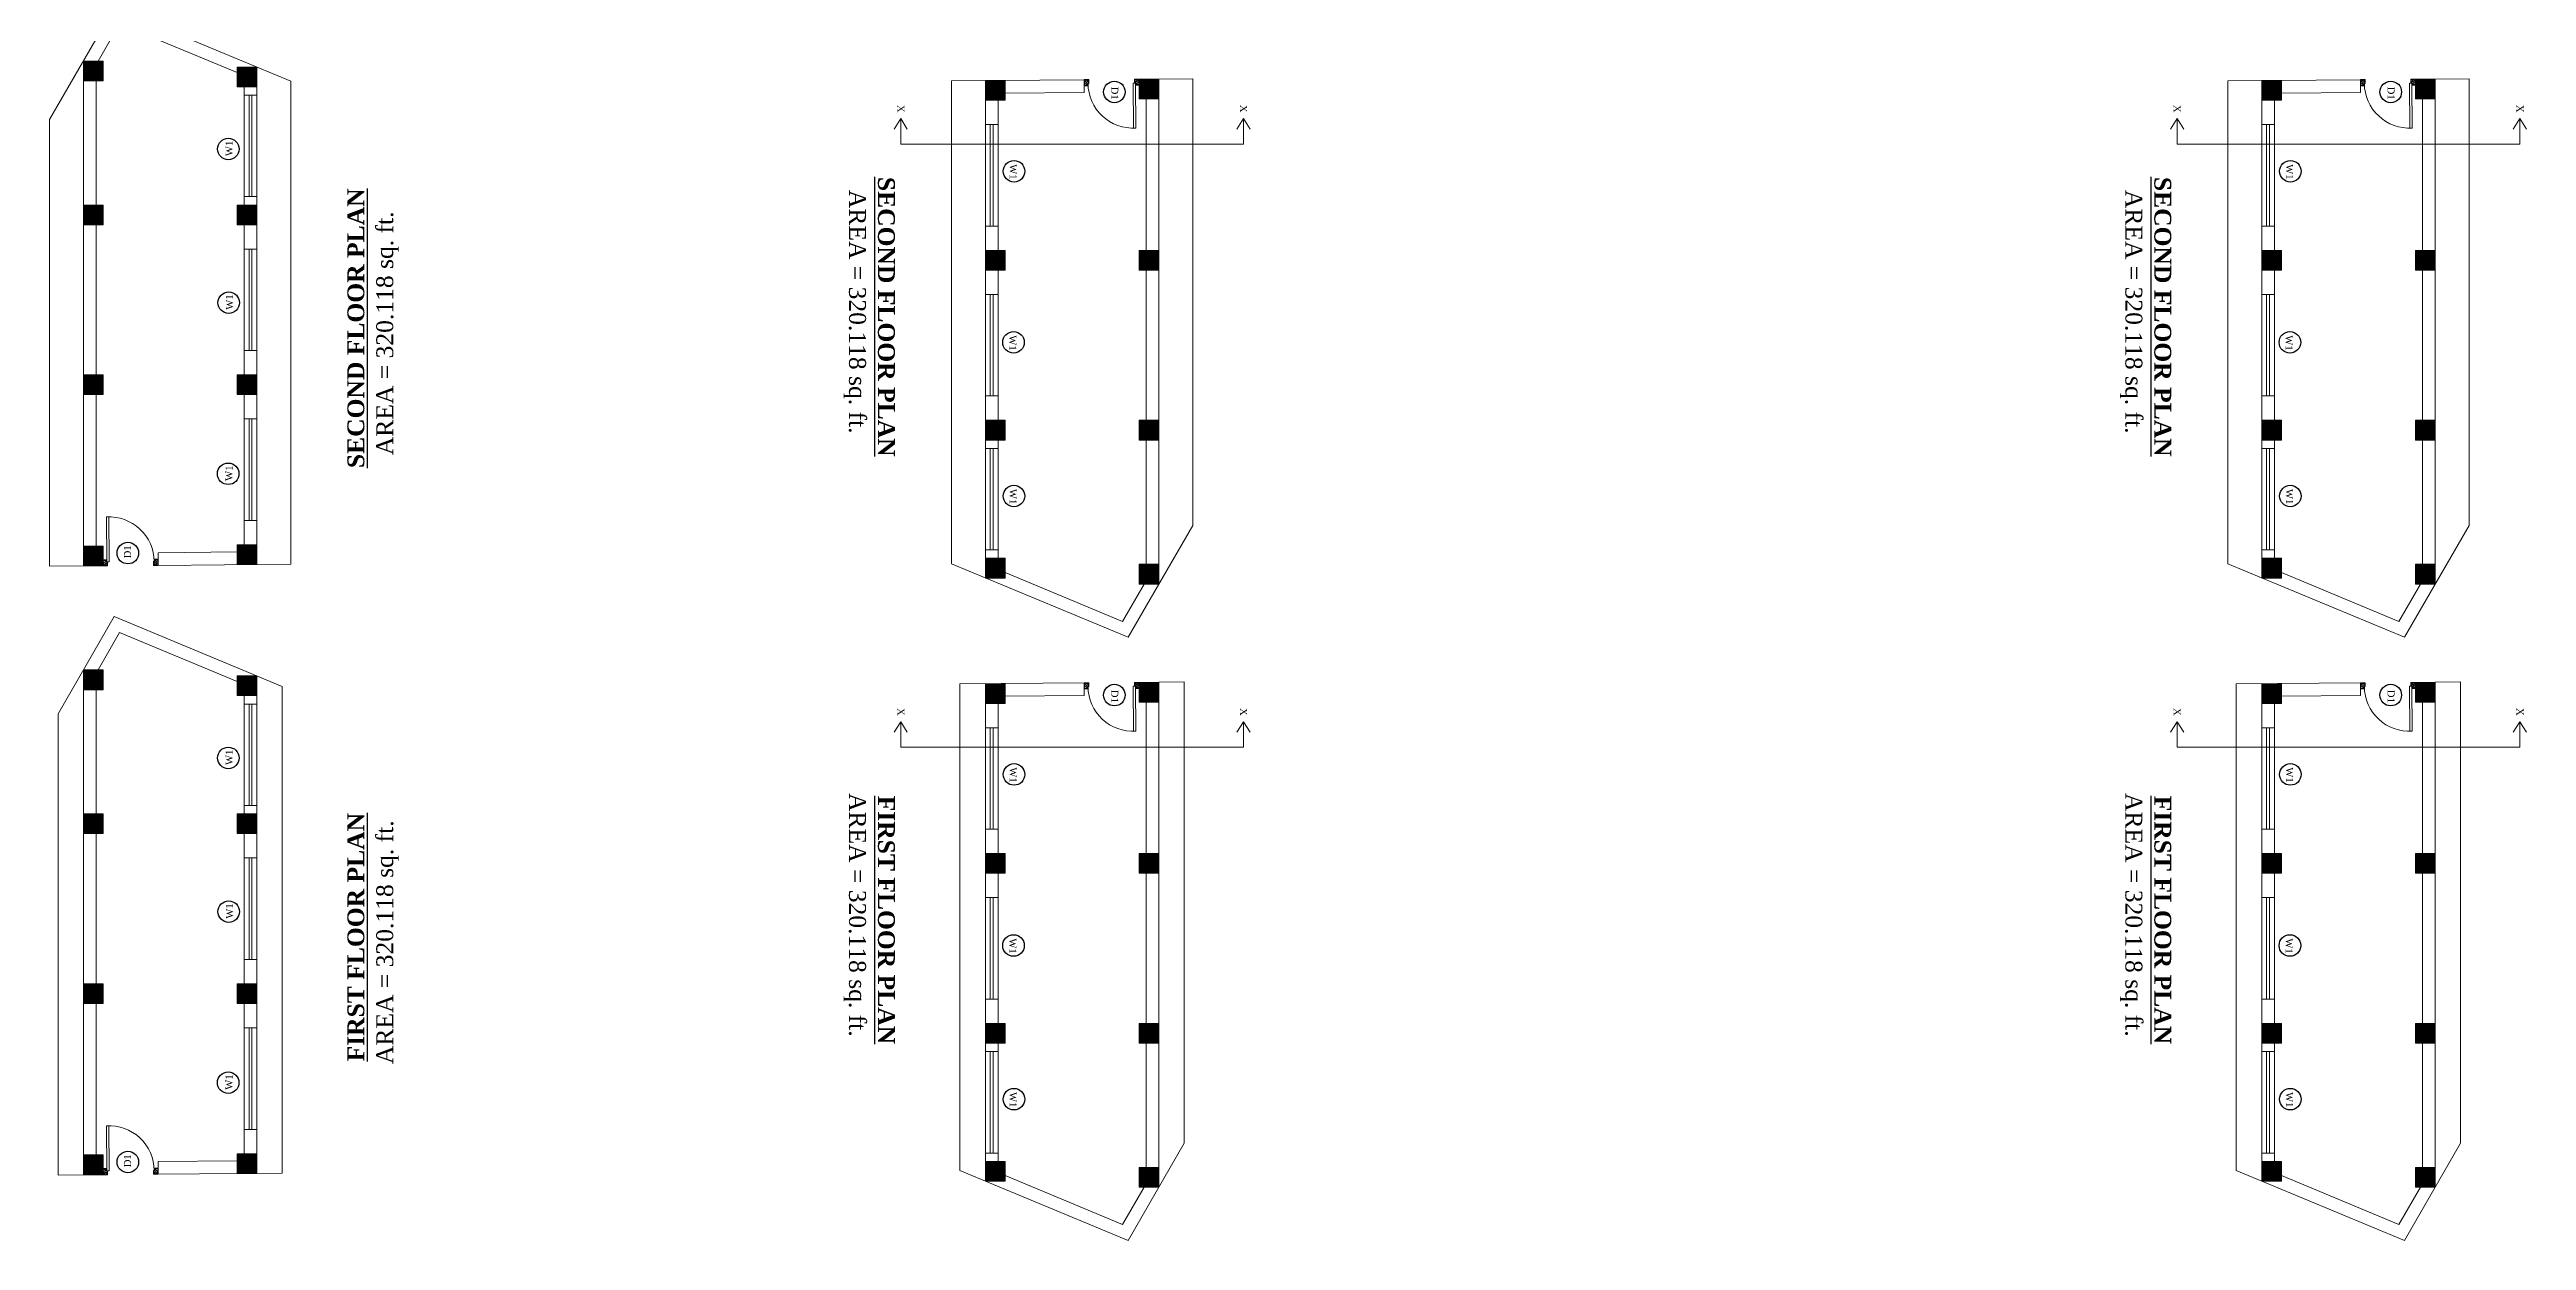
# Model space of a CAD drawing. Header units: inches. Extents: x 20273 to 45441, y -4696 to -1121.
# Drawn here: x 33166 to 34922, y -3321 to -2476 of the extents above; entities that cross this region are included whole.
import ezdxf

# ---------------------------------------------------------------- set-up
doc = ezdxf.new("R2010")
doc.units = ezdxf.units.IN
doc.header["$LTSCALE"] = 5
doc.header["$MEASUREMENT"] = 0
doc.layers.add('A-WALL', color=7, linetype='Continuous', lineweight=9)
doc.layers.add('DOOR', color=62, linetype='Continuous', lineweight=0)
doc.layers.add('TEXT', color=6, linetype='Continuous')
doc.layers.add('WALL', color=7, linetype='Continuous')
doc.styles.add('ordinary', font='times.ttf')
pattern_1 = [(135, (29525.58807, -29393.44717), (-0.08838834765, -0.08838834765), [])]
pattern_2 = [(135, (29525.58807, -28961.56228), (-0.08838834765, -0.08838834765), [])]
pattern_3 = [(315, (37617.17005, 23194.70298), (0.08838834765, 0.08838834765), [])]
pattern_4 = [(315, (37617.17005, 23622.51357), (0.08838834765, 0.08838834765), [])]
pattern_5 = [(315, (38521.92067, 23194.70298), (0.08838834765, 0.08838834765), [])]
pattern_6 = [(315, (38521.92067, 23622.51357), (0.08838834765, 0.08838834765), [])]

# ---------------------------------------------------------------- blocks, each defined once
blk = doc.blocks.new('A$C27B36B59')
at = {"layer": 'DOOR'}
for p, q in [((0, 4), (0, 0)), ((2.5, 4), (0, 4)), ((0, 0), (3, 0)), ((2.5, 2.5), (2.5, 4)), ((3, 2.5), (2.5, 2.5)), ((3, 0), (3, 2.5))]:
    blk.add_line(p, q, dxfattribs=at)
for centre, radius, start, end in [((-1.4, -0.5), 4.75, 22.1411, 72.838), ((1.3, 2.1), 1.64, 45.138, 144.8948), ((2.2, 0.3), 2.49, 83.3149, 152.658), ((0.1, 0.4), 2.05, 349.4875, 93.6805), ((2, -0.5), 2.01, 58.7447, 166.495), ((-0.1, 0.3), 1.13, 343.542, 86.947), ((2.1, -0.4), 1.17, 38.2816, 160.1519)]:
    blk.add_arc(centre, radius, start, end, dxfattribs=at)
blk = doc.blocks.new('D2')
at = {"layer": 'DOOR'}
for p, q in [((74474, 24047.6), (74474, 24018.1)), ((74474, 24047.6), (74475.5, 24047.6)), ((74475.5, 24047.6), (74475.5, 24018.1))]:
    blk.add_line(p, q, dxfattribs=at)
blk.add_arc((74474, 24047.6), 29.5, 180, 272.9146, dxfattribs=at)
at = {"layer": 'DOOR', "xscale": -1, "rotation": 180}
blk.add_blockref('A$C27B36B59', (74442, 24050.1), dxfattribs=at)
at = {"layer": 'DOOR', "rotation": 180}
blk.add_blockref('A$C27B36B59', (74478, 24050.1), dxfattribs=at)

msp = doc.modelspace()

# ---------------------------------------------------------------- hatches: boundary and pattern name
at = {"layer": 'A-WALL', "ltscale": 5}
h = msp.add_hatch(dxfattribs=at)
h.set_pattern_fill('ANSI31', color=256, angle=90)
h.set_pattern_definition(pattern_2)
h.paths.add_polyline_path([(33190.2, -2484.05), (33190.2, -2498.05), (33204.2, -2498.05), (33204.2, -2484.05)])
h = msp.add_hatch(dxfattribs=at)
h.set_pattern_fill('ANSI31', color=256, angle=90)
h.set_pattern_definition(pattern_2)
h.paths.add_polyline_path([(33299.19, -2488.31), (33299.19, -2502.31), (33313.19, -2502.31), (33313.19, -2488.31)])
h = msp.add_hatch(dxfattribs=at)
h.set_pattern_fill('ANSI31', color=256, angle=270)
h.set_pattern_definition(pattern_4)
h.paths.add_polyline_path([(33829.57, -2497.88), (33829.57, -2511.88), (33843.57, -2511.88), (33843.57, -2497.88)])
h = msp.add_hatch(dxfattribs=at)
h.set_pattern_fill('ANSI31', color=256, angle=270)
h.set_pattern_definition(pattern_4)
h.paths.add_polyline_path([(33938.56, -2510.95), (33952.56, -2510.95), (33952.56, -2496.95), (33938.56, -2496.95)])
h = msp.add_hatch(dxfattribs=at)
h.set_pattern_fill('ANSI31', color=256, angle=270)
h.set_pattern_definition(pattern_6)
h.paths.add_polyline_path([(34734.32, -2497.88), (34734.32, -2511.88), (34748.32, -2511.88), (34748.32, -2497.88)])
h = msp.add_hatch(dxfattribs=at)
h.set_pattern_fill('ANSI31', color=256, angle=270)
h.set_pattern_definition(pattern_6)
h.paths.add_polyline_path([(34843.31, -2510.95), (34857.31, -2510.95), (34857.31, -2496.95), (34843.31, -2496.95)])
h = msp.add_hatch(dxfattribs=at)
h.set_pattern_fill('ANSI31', color=256, angle=90)
h.set_pattern_definition(pattern_2)
h.paths.add_polyline_path([(33204.2, -2586.17), (33190.2, -2586.17), (33190.2, -2600.17), (33204.2, -2600.17)])
h = msp.add_hatch(dxfattribs=at)
h.set_pattern_fill('ANSI31', color=256, angle=90)
h.set_pattern_definition(pattern_2)
h.paths.add_polyline_path([(33313.19, -2600.17), (33313.19, -2586.17), (33299.19, -2586.17), (33299.19, -2600.17)])
h = msp.add_hatch(dxfattribs=at)
h.set_pattern_fill('ANSI31', color=256, angle=270)
h.set_pattern_definition(pattern_4)
h.paths.add_polyline_path([(33829.57, -2618.38), (33829.57, -2632.38), (33843.57, -2632.38), (33843.57, -2618.38)])
h = msp.add_hatch(dxfattribs=at)
h.set_pattern_fill('ANSI31', color=256, angle=270)
h.set_pattern_definition(pattern_4)
h.paths.add_polyline_path([(33938.56, -2632.38), (33952.56, -2632.38), (33952.56, -2618.38), (33938.56, -2618.38)])
h = msp.add_hatch(dxfattribs=at)
h.set_pattern_fill('ANSI31', color=256, angle=270)
h.set_pattern_definition(pattern_6)
h.paths.add_polyline_path([(34734.32, -2618.38), (34734.32, -2632.38), (34748.32, -2632.38), (34748.32, -2618.38)])
h = msp.add_hatch(dxfattribs=at)
h.set_pattern_fill('ANSI31', color=256, angle=270)
h.set_pattern_definition(pattern_6)
h.paths.add_polyline_path([(34843.31, -2632.38), (34857.31, -2632.38), (34857.31, -2618.38), (34843.31, -2618.38)])
h = msp.add_hatch(dxfattribs=at)
h.set_pattern_fill('ANSI31', color=256, angle=90)
h.set_pattern_definition(pattern_2)
h.paths.add_polyline_path([(33204.2, -2706.67), (33190.2, -2706.67), (33190.2, -2720.67), (33204.2, -2720.67)])
h = msp.add_hatch(dxfattribs=at)
h.set_pattern_fill('ANSI31', color=256, angle=90)
h.set_pattern_definition(pattern_2)
h.paths.add_polyline_path([(33313.19, -2720.67), (33313.19, -2706.67), (33299.19, -2706.67), (33299.19, -2720.67)])
h = msp.add_hatch(dxfattribs=at)
h.set_pattern_fill('ANSI31', color=256, angle=270)
h.set_pattern_definition(pattern_4)
h.paths.add_polyline_path([(33829.57, -2738.88), (33829.57, -2752.88), (33843.57, -2752.88), (33843.57, -2738.88)])
h = msp.add_hatch(dxfattribs=at)
h.set_pattern_fill('ANSI31', color=256, angle=270)
h.set_pattern_definition(pattern_4)
h.paths.add_polyline_path([(33938.56, -2738.88), (33938.56, -2752.88), (33952.56, -2752.88), (33952.56, -2738.88)])
h = msp.add_hatch(dxfattribs=at)
h.set_pattern_fill('ANSI31', color=256, angle=270)
h.set_pattern_definition(pattern_6)
h.paths.add_polyline_path([(34734.32, -2738.88), (34734.32, -2752.88), (34748.32, -2752.88), (34748.32, -2738.88)])
h = msp.add_hatch(dxfattribs=at)
h.set_pattern_fill('ANSI31', color=256, angle=270)
h.set_pattern_definition(pattern_6)
h.paths.add_polyline_path([(34843.31, -2738.88), (34843.31, -2752.88), (34857.31, -2752.88), (34857.31, -2738.88)])
h = msp.add_hatch(dxfattribs=at)
h.set_pattern_fill('ANSI31', color=256, angle=90)
h.set_pattern_definition(pattern_2)
h.paths.add_polyline_path([(33204.2, -2828.1), (33190.2, -2828.1), (33190.2, -2842.1), (33204.2, -2842.1)])
h = msp.add_hatch(dxfattribs=at)
h.set_pattern_fill('ANSI31', color=256, angle=90)
h.set_pattern_definition(pattern_2)
h.paths.add_polyline_path([(33313.19, -2827.17), (33299.19, -2827.17), (33299.19, -2841.17), (33313.19, -2841.17)])
h = msp.add_hatch(dxfattribs=at)
h.set_pattern_fill('ANSI31', color=256, angle=270)
h.set_pattern_definition(pattern_4)
h.paths.add_polyline_path([(33843.57, -2850.74), (33843.57, -2836.74), (33829.57, -2836.74), (33829.57, -2850.74)])
h = msp.add_hatch(dxfattribs=at)
h.set_pattern_fill('ANSI31', color=256, angle=270)
h.set_pattern_definition(pattern_4)
h.paths.add_polyline_path([(33952.56, -2855), (33952.56, -2841), (33938.56, -2841), (33938.56, -2855)])
h = msp.add_hatch(dxfattribs=at)
h.set_pattern_fill('ANSI31', color=256, angle=270)
h.set_pattern_definition(pattern_6)
h.paths.add_polyline_path([(34748.32, -2850.74), (34748.32, -2836.74), (34734.32, -2836.74), (34734.32, -2850.74)])
h = msp.add_hatch(dxfattribs=at)
h.set_pattern_fill('ANSI31', color=256, angle=270)
h.set_pattern_definition(pattern_6)
h.paths.add_polyline_path([(34857.31, -2855), (34857.31, -2841), (34843.31, -2841), (34843.31, -2855)])
h = msp.add_hatch(dxfattribs=at)
h.set_pattern_fill('ANSI31', color=256, angle=90)
h.set_pattern_definition(pattern_1)
h.paths.add_polyline_path([(33190.2, -2915.94), (33190.2, -2929.94), (33204.2, -2929.94), (33204.2, -2915.94)])
h = msp.add_hatch(dxfattribs=at)
h.set_pattern_fill('ANSI31', color=256, angle=90)
h.set_pattern_definition(pattern_1)
h.paths.add_polyline_path([(33299.19, -2920.19), (33299.19, -2934.19), (33313.19, -2934.19), (33313.19, -2920.19)])
h = msp.add_hatch(dxfattribs=at)
h.set_pattern_fill('ANSI31', color=256, angle=270)
h.set_pattern_definition(pattern_3)
h.paths.add_polyline_path([(33829.57, -2925.69), (33829.57, -2939.69), (33843.57, -2939.69), (33843.57, -2925.69)])
h = msp.add_hatch(dxfattribs=at)
h.set_pattern_fill('ANSI31', color=256, angle=270)
h.set_pattern_definition(pattern_3)
h.paths.add_polyline_path([(33938.56, -2938.76), (33952.56, -2938.76), (33952.56, -2924.76), (33938.56, -2924.76)])
h = msp.add_hatch(dxfattribs=at)
h.set_pattern_fill('ANSI31', color=256, angle=270)
h.set_pattern_definition(pattern_5)
h.paths.add_polyline_path([(34734.32, -2925.69), (34734.32, -2939.69), (34748.32, -2939.69), (34748.32, -2925.69)])
h = msp.add_hatch(dxfattribs=at)
h.set_pattern_fill('ANSI31', color=256, angle=270)
h.set_pattern_definition(pattern_5)
h.paths.add_polyline_path([(34843.31, -2938.76), (34857.31, -2938.76), (34857.31, -2924.76), (34843.31, -2924.76)])
h = msp.add_hatch(dxfattribs=at)
h.set_pattern_fill('ANSI31', color=256, angle=90)
h.set_pattern_definition(pattern_1)
h.paths.add_polyline_path([(33204.2, -3018.06), (33190.2, -3018.06), (33190.2, -3032.06), (33204.2, -3032.06)])
h = msp.add_hatch(dxfattribs=at)
h.set_pattern_fill('ANSI31', color=256, angle=90)
h.set_pattern_definition(pattern_1)
h.paths.add_polyline_path([(33313.19, -3032.06), (33313.19, -3018.06), (33299.19, -3018.06), (33299.19, -3032.06)])
h = msp.add_hatch(dxfattribs=at)
h.set_pattern_fill('ANSI31', color=256, angle=270)
h.set_pattern_definition(pattern_3)
h.paths.add_polyline_path([(33829.57, -3046.19), (33829.57, -3060.19), (33843.57, -3060.19), (33843.57, -3046.19)])
h = msp.add_hatch(dxfattribs=at)
h.set_pattern_fill('ANSI31', color=256, angle=270)
h.set_pattern_definition(pattern_3)
h.paths.add_polyline_path([(33938.56, -3060.19), (33952.56, -3060.19), (33952.56, -3046.19), (33938.56, -3046.19)])
h = msp.add_hatch(dxfattribs=at)
h.set_pattern_fill('ANSI31', color=256, angle=270)
h.set_pattern_definition(pattern_5)
h.paths.add_polyline_path([(34734.32, -3046.19), (34734.32, -3060.19), (34748.32, -3060.19), (34748.32, -3046.19)])
h = msp.add_hatch(dxfattribs=at)
h.set_pattern_fill('ANSI31', color=256, angle=270)
h.set_pattern_definition(pattern_5)
h.paths.add_polyline_path([(34843.31, -3060.19), (34857.31, -3060.19), (34857.31, -3046.19), (34843.31, -3046.19)])
h = msp.add_hatch(dxfattribs=at)
h.set_pattern_fill('ANSI31', color=256, angle=90)
h.set_pattern_definition(pattern_1)
h.paths.add_polyline_path([(33204.2, -3138.56), (33190.2, -3138.56), (33190.2, -3152.56), (33204.2, -3152.56)])
h = msp.add_hatch(dxfattribs=at)
h.set_pattern_fill('ANSI31', color=256, angle=90)
h.set_pattern_definition(pattern_1)
h.paths.add_polyline_path([(33313.19, -3152.56), (33313.19, -3138.56), (33299.19, -3138.56), (33299.19, -3152.56)])
h = msp.add_hatch(dxfattribs=at)
h.set_pattern_fill('ANSI31', color=256, angle=270)
h.set_pattern_definition(pattern_3)
h.paths.add_polyline_path([(33829.57, -3166.69), (33829.57, -3180.69), (33843.57, -3180.69), (33843.57, -3166.69)])
h = msp.add_hatch(dxfattribs=at)
h.set_pattern_fill('ANSI31', color=256, angle=270)
h.set_pattern_definition(pattern_3)
h.paths.add_polyline_path([(33938.56, -3166.69), (33938.56, -3180.69), (33952.56, -3180.69), (33952.56, -3166.69)])
h = msp.add_hatch(dxfattribs=at)
h.set_pattern_fill('ANSI31', color=256, angle=270)
h.set_pattern_definition(pattern_5)
h.paths.add_polyline_path([(34734.32, -3166.69), (34734.32, -3180.69), (34748.32, -3180.69), (34748.32, -3166.69)])
h = msp.add_hatch(dxfattribs=at)
h.set_pattern_fill('ANSI31', color=256, angle=270)
h.set_pattern_definition(pattern_5)
h.paths.add_polyline_path([(34843.31, -3166.69), (34843.31, -3180.69), (34857.31, -3180.69), (34857.31, -3166.69)])
h = msp.add_hatch(dxfattribs=at)
h.set_pattern_fill('ANSI31', color=256, angle=90)
h.set_pattern_definition(pattern_1)
h.paths.add_polyline_path([(33204.2, -3259.98), (33190.2, -3259.98), (33190.2, -3273.98), (33204.2, -3273.98)])
h = msp.add_hatch(dxfattribs=at)
h.set_pattern_fill('ANSI31', color=256, angle=90)
h.set_pattern_definition(pattern_1)
h.paths.add_polyline_path([(33313.19, -3259.06), (33299.19, -3259.06), (33299.19, -3273.06), (33313.19, -3273.06)])
h = msp.add_hatch(dxfattribs=at)
h.set_pattern_fill('ANSI31', color=256, angle=270)
h.set_pattern_definition(pattern_3)
h.paths.add_polyline_path([(33843.57, -3278.55), (33843.57, -3264.55), (33829.57, -3264.55), (33829.57, -3278.55)])
h = msp.add_hatch(dxfattribs=at)
h.set_pattern_fill('ANSI31', color=256, angle=270)
h.set_pattern_definition(pattern_5)
h.paths.add_polyline_path([(34748.32, -3278.55), (34748.32, -3264.55), (34734.32, -3264.55), (34734.32, -3278.55)])
h = msp.add_hatch(dxfattribs=at)
h.set_pattern_fill('ANSI31', color=256, angle=270)
h.set_pattern_definition(pattern_3)
h.paths.add_polyline_path([(33952.56, -3282.81), (33952.56, -3268.81), (33938.56, -3268.81), (33938.56, -3282.81)])
h = msp.add_hatch(dxfattribs=at)
h.set_pattern_fill('ANSI31', color=256, angle=270)
h.set_pattern_definition(pattern_5)
h.paths.add_polyline_path([(34857.31, -3282.81), (34857.31, -3268.81), (34843.31, -3268.81), (34843.31, -3282.81)])

# ---------------------------------------------------------------- linework, layer by layer
for p, q in [((33212.05, -2446.23), (33166.2, -2525.58)), ((33215.89, -2457.58), (33200.59, -2484.05)), ((33337.19, -2498.29), (33212.05, -2446.23)), ((33299.19, -2492.23), (33215.89, -2457.58)), ((33190.2, -2484.05), (33190.2, -2842.22)), ((33313.19, -2841.17), (33313.19, -2488.31)), ((33199.2, -2498.05), (33199.2, -2586.17)), ((33304.19, -2502.31), (33304.19, -2586.17)), ((33304.19, -2508.24), (33313.19, -2508.24)), ((33307.69, -2580.24), (33307.69, -2508.24)), ((33309.69, -2580.24), (33309.69, -2508.24)), ((33337.19, -2840.97), (33337.19, -2498.29)), ((33899.56, -2497.28), (33805.57, -2498.08)), ((33805.57, -2498.08), (33805.57, -2840.76)), ((33829.57, -2497.88), (33829.57, -2850.74)), ((33899.56, -2506.28), (33843.57, -2506.76)), ((33899.56, -2506.28), (33899.56, -2497.28)), ((33952.56, -2496.83), (33938.56, -2496.95)), ((33976.56, -2496.63), (33952.56, -2496.83)), ((33952.56, -2855), (33952.56, -2496.83)), ((33976.56, -2813.47), (33976.56, -2496.63)), ((34804.31, -2497.28), (34710.32, -2498.08)), ((34710.32, -2498.08), (34710.32, -2840.76)), ((34734.32, -2497.88), (34734.32, -2850.74)), ((34804.31, -2506.28), (34748.32, -2506.76)), ((34804.31, -2506.28), (34804.31, -2497.28)), ((34857.31, -2496.83), (34843.31, -2496.95)), ((34881.31, -2496.63), (34857.31, -2496.83)), ((34857.31, -2855), (34857.31, -2496.83)), ((34881.31, -2813.47), (34881.31, -2496.63)), ((33166.2, -2525.58), (33166.2, -2842.42)), ((33769.57, -2524.93), (33764.89, -2532.36)), ((33769.57, -2542.93), (33769.57, -2524.93)), ((33769.57, -2524.93), (33774.25, -2532.36)), ((33838.57, -2618.38), (33838.57, -2511.88)), ((33943.56, -2618.38), (33943.56, -2510.95)), ((34012.56, -2524.93), (34007.88, -2532.36)), ((34012.56, -2542.93), (34012.56, -2524.93)), ((34012.56, -2524.93), (34017.24, -2532.36)), ((34674.32, -2524.93), (34669.64, -2532.36)), ((34674.32, -2542.93), (34674.32, -2524.93)), ((34674.32, -2524.93), (34679, -2532.36)), ((34743.32, -2618.38), (34743.32, -2511.88)), ((34848.31, -2618.38), (34848.31, -2510.95)), ((34917.31, -2524.93), (34912.63, -2532.36)), ((34917.31, -2542.93), (34917.31, -2524.93)), ((34917.31, -2524.93), (34921.99, -2532.36)), ((33769.57, -2542.93), (34012.56, -2542.93)), ((33838.57, -2529.13), (33829.57, -2529.13)), ((33833.07, -2529.13), (33833.07, -2601.13)), ((33835.07, -2529.13), (33835.07, -2601.13)), ((34674.32, -2542.93), (34917.31, -2542.93)), ((34743.32, -2529.13), (34734.32, -2529.13)), ((34737.82, -2529.13), (34737.82, -2601.13)), ((34739.82, -2529.13), (34739.82, -2601.13)), ((33304.19, -2580.24), (33313.19, -2580.24)), ((33199.2, -2600.17), (33199.2, -2706.67)), ((33304.19, -2600.17), (33304.19, -2706.67)), ((33838.57, -2601.13), (33829.57, -2601.13)), ((34743.32, -2601.13), (34734.32, -2601.13)), ((33304.19, -2617.42), (33313.19, -2617.42)), ((33307.69, -2689.42), (33307.69, -2617.42)), ((33309.69, -2689.42), (33309.69, -2617.42)), ((33838.57, -2738.88), (33838.57, -2632.38)), ((33943.56, -2738.88), (33943.56, -2632.38)), ((34743.32, -2738.88), (34743.32, -2632.38)), ((34848.31, -2738.88), (34848.31, -2632.38)), ((33838.57, -2649.63), (33829.57, -2649.63)), ((33833.07, -2649.63), (33833.07, -2721.63)), ((33835.07, -2649.63), (33835.07, -2721.63)), ((34743.32, -2649.63), (34734.32, -2649.63)), ((34737.82, -2649.63), (34737.82, -2721.63)), ((34739.82, -2649.63), (34739.82, -2721.63)), ((33304.19, -2689.42), (33313.19, -2689.42)), ((33199.2, -2720.67), (33199.2, -2828.1)), ((33304.19, -2720.67), (33304.19, -2827.17)), ((33304.19, -2737.92), (33313.19, -2737.92)), ((33307.69, -2809.92), (33307.69, -2737.92)), ((33309.69, -2809.92), (33309.69, -2737.92)), ((33838.57, -2721.63), (33829.57, -2721.63)), ((34743.32, -2721.63), (34734.32, -2721.63)), ((33838.57, -2836.74), (33838.57, -2752.88)), ((33943.56, -2841), (33943.56, -2752.88)), ((34743.32, -2836.74), (34743.32, -2752.88)), ((34848.31, -2841), (34848.31, -2752.88)), ((33838.57, -2758.81), (33829.57, -2758.81)), ((33833.07, -2758.81), (33833.07, -2830.81)), ((33835.07, -2758.81), (33835.07, -2830.81)), ((34743.32, -2758.81), (34734.32, -2758.81)), ((34737.82, -2758.81), (34737.82, -2830.81)), ((34739.82, -2758.81), (34739.82, -2830.81)), ((33304.19, -2809.92), (33313.19, -2809.92)), ((33930.7, -2892.81), (33976.56, -2813.47)), ((34835.46, -2892.81), (34881.31, -2813.47)), ((33166.2, -2842.42), (33190.2, -2842.22)), ((33190.2, -2842.22), (33204.2, -2842.1)), ((33243.2, -2832.77), (33299.19, -2832.29)), ((33243.2, -2832.77), (33243.2, -2841.77)), ((33243.2, -2841.77), (33337.19, -2840.97)), ((33805.57, -2840.76), (33930.7, -2892.81)), ((33838.57, -2830.81), (33829.57, -2830.81)), ((34710.32, -2840.76), (34835.46, -2892.81)), ((34743.32, -2830.81), (34734.32, -2830.81)), ((33843.57, -2846.82), (33926.87, -2881.47)), ((33926.87, -2881.47), (33942.16, -2855)), ((34748.32, -2846.82), (34831.62, -2881.47)), ((34831.62, -2881.47), (34846.91, -2855)), ((33212.05, -2878.12), (33172.2, -2947.09)), ((33331.19, -2927.68), (33212.05, -2878.12)), ((33215.89, -2889.46), (33200.59, -2915.94)), ((33299.19, -2924.12), (33215.89, -2889.46)), ((33190.2, -2915.94), (33190.2, -3274.1)), ((33199.2, -2929.94), (33199.2, -3018.06)), ((33313.19, -3273.06), (33313.19, -2920.19)), ((33331.19, -3272.91), (33331.19, -2927.68)), ((33899.56, -2925.09), (33811.57, -2925.84)), ((33811.57, -2925.84), (33811.57, -3271.06)), ((33829.57, -2925.69), (33829.57, -3278.55)), ((33899.56, -2934.09), (33899.56, -2925.09)), ((33952.56, -2924.64), (33938.56, -2924.76)), ((33970.56, -2924.49), (33952.56, -2924.64)), ((33952.56, -3282.81), (33952.56, -2924.64)), ((33970.56, -3251.66), (33970.56, -2924.49)), ((34804.31, -2925.09), (34716.32, -2925.84)), ((34716.32, -2925.84), (34716.32, -3271.06)), ((34734.32, -2925.69), (34734.32, -3278.55)), ((34804.31, -2934.09), (34804.31, -2925.09)), ((34857.31, -2924.64), (34843.31, -2924.76)), ((34875.31, -2924.49), (34857.31, -2924.64)), ((34857.31, -3282.81), (34857.31, -2924.64)), ((34875.31, -3251.66), (34875.31, -2924.49)), ((33172.2, -2947.09), (33172.2, -3274.25)), ((33304.19, -2934.19), (33304.19, -3018.06)), ((33304.19, -2940.13), (33313.19, -2940.13)), ((33307.69, -3012.13), (33307.69, -2940.13)), ((33309.69, -3012.13), (33309.69, -2940.13)), ((33838.57, -3046.19), (33838.57, -2939.69)), ((33899.56, -2934.09), (33843.57, -2934.57)), ((33943.56, -3046.19), (33943.56, -2938.76)), ((34743.32, -3046.19), (34743.32, -2939.69)), ((34804.31, -2934.09), (34748.32, -2934.57)), ((34848.31, -3046.19), (34848.31, -2938.76)), ((33769.57, -2952.74), (33764.89, -2960.17)), ((33769.57, -2970.74), (33769.57, -2952.74)), ((33769.57, -2952.74), (33774.25, -2960.17)), ((33838.57, -2956.94), (33829.57, -2956.94)), ((33833.07, -2956.94), (33833.07, -3028.94)), ((33835.07, -2956.94), (33835.07, -3028.94)), ((34012.56, -2952.74), (34007.88, -2960.17)), ((34012.56, -2970.74), (34012.56, -2952.74)), ((34012.56, -2952.74), (34017.24, -2960.17)), ((34674.32, -2952.74), (34669.64, -2960.17)), ((34674.32, -2970.74), (34674.32, -2952.74)), ((34674.32, -2952.74), (34679, -2960.17)), ((34743.32, -2956.94), (34734.32, -2956.94)), ((34737.82, -2956.94), (34737.82, -3028.94)), ((34739.82, -2956.94), (34739.82, -3028.94)), ((34917.31, -2952.74), (34912.63, -2960.17)), ((34917.31, -2970.74), (34917.31, -2952.74)), ((34917.31, -2952.74), (34921.99, -2960.17)), ((33769.57, -2970.74), (34012.56, -2970.74)), ((34674.32, -2970.74), (34917.31, -2970.74)), ((33304.19, -3012.13), (33313.19, -3012.13)), ((33199.2, -3032.06), (33199.2, -3138.56)), ((33304.19, -3032.06), (33304.19, -3138.56)), ((33838.57, -3028.94), (33829.57, -3028.94)), ((34743.32, -3028.94), (34734.32, -3028.94)), ((33304.19, -3049.31), (33313.19, -3049.31)), ((33307.69, -3121.31), (33307.69, -3049.31)), ((33309.69, -3121.31), (33309.69, -3049.31)), ((33838.57, -3166.69), (33838.57, -3060.19)), ((33943.56, -3166.69), (33943.56, -3060.19)), ((34743.32, -3166.69), (34743.32, -3060.19)), ((34848.31, -3166.69), (34848.31, -3060.19)), ((33838.57, -3077.44), (33829.57, -3077.44)), ((33833.07, -3077.44), (33833.07, -3149.44)), ((33835.07, -3077.44), (33835.07, -3149.44)), ((34743.32, -3077.44), (34734.32, -3077.44)), ((34737.82, -3077.44), (34737.82, -3149.44)), ((34739.82, -3077.44), (34739.82, -3149.44)), ((33304.19, -3121.31), (33313.19, -3121.31)), ((33199.2, -3152.56), (33199.2, -3259.98)), ((33304.19, -3152.56), (33304.19, -3259.06)), ((33838.57, -3149.44), (33829.57, -3149.44)), ((34743.32, -3149.44), (34734.32, -3149.44)), ((33304.19, -3169.81), (33313.19, -3169.81)), ((33307.69, -3241.81), (33307.69, -3169.81)), ((33309.69, -3241.81), (33309.69, -3169.81)), ((33838.57, -3186.62), (33829.57, -3186.62)), ((33833.07, -3186.62), (33833.07, -3258.62)), ((33835.07, -3186.62), (33835.07, -3258.62)), ((33838.57, -3264.55), (33838.57, -3180.69)), ((33943.56, -3268.81), (33943.56, -3180.69)), ((34743.32, -3186.62), (34734.32, -3186.62)), ((34737.82, -3186.62), (34737.82, -3258.62)), ((34739.82, -3186.62), (34739.82, -3258.62)), ((34743.32, -3264.55), (34743.32, -3180.69)), ((34848.31, -3268.81), (34848.31, -3180.69)), ((33304.19, -3241.81), (33313.19, -3241.81)), ((33243.2, -3264.65), (33299.19, -3264.18)), ((33243.2, -3264.65), (33243.2, -3273.65)), ((33838.57, -3258.62), (33829.57, -3258.62)), ((33930.7, -3320.62), (33970.56, -3251.66)), ((34743.32, -3258.62), (34734.32, -3258.62)), ((34835.46, -3320.62), (34875.31, -3251.66)), ((33172.2, -3274.25), (33190.2, -3274.1)), ((33190.2, -3274.1), (33204.2, -3273.98)), ((33243.2, -3273.65), (33331.19, -3272.91)), ((33811.57, -3271.06), (33930.7, -3320.62)), ((33843.57, -3274.63), (33926.87, -3309.28)), ((33926.87, -3309.28), (33942.16, -3282.81)), ((34716.32, -3271.06), (34835.46, -3320.62)), ((34748.32, -3274.63), (34831.62, -3309.28)), ((34831.62, -3309.28), (34846.91, -3282.81))]:
    msp.add_line(p, q, dxfattribs=at)
for points in [[(33190.2, -2498.05), (33190.2, -2484.05), (33204.2, -2484.05), (33204.2, -2498.05)], [(33299.19, -2502.31), (33299.19, -2488.31), (33313.19, -2488.31), (33313.19, -2502.31)], [(33843.57, -2497.88), (33843.57, -2511.88), (33829.57, -2511.88), (33829.57, -2497.88)], [(33952.56, -2496.95), (33952.56, -2510.95), (33938.56, -2510.95), (33938.56, -2496.95)], [(34748.32, -2497.88), (34748.32, -2511.88), (34734.32, -2511.88), (34734.32, -2497.88)], [(34857.31, -2496.95), (34857.31, -2510.95), (34843.31, -2510.95), (34843.31, -2496.95)], [(33190.2, -2600.17), (33190.2, -2586.17), (33204.2, -2586.17), (33204.2, -2600.17)], [(33299.19, -2600.17), (33299.19, -2586.17), (33313.19, -2586.17), (33313.19, -2600.17)], [(33843.57, -2618.38), (33843.57, -2632.38), (33829.57, -2632.38), (33829.57, -2618.38)], [(33952.56, -2618.38), (33952.56, -2632.38), (33938.56, -2632.38), (33938.56, -2618.38)], [(34748.32, -2618.38), (34748.32, -2632.38), (34734.32, -2632.38), (34734.32, -2618.38)], [(34857.31, -2618.38), (34857.31, -2632.38), (34843.31, -2632.38), (34843.31, -2618.38)], [(33190.2, -2720.67), (33190.2, -2706.67), (33204.2, -2706.67), (33204.2, -2720.67)], [(33299.19, -2720.67), (33299.19, -2706.67), (33313.19, -2706.67), (33313.19, -2720.67)], [(33843.57, -2738.88), (33843.57, -2752.88), (33829.57, -2752.88), (33829.57, -2738.88)], [(33952.56, -2738.88), (33952.56, -2752.88), (33938.56, -2752.88), (33938.56, -2738.88)], [(34748.32, -2738.88), (34748.32, -2752.88), (34734.32, -2752.88), (34734.32, -2738.88)], [(34857.31, -2738.88), (34857.31, -2752.88), (34843.31, -2752.88), (34843.31, -2738.88)], [(33190.2, -2842.1), (33190.2, -2828.1), (33204.2, -2828.1), (33204.2, -2842.1)], [(33299.19, -2841.17), (33299.19, -2827.17), (33313.19, -2827.17), (33313.19, -2841.17)], [(33843.57, -2836.74), (33843.57, -2850.74), (33829.57, -2850.74), (33829.57, -2836.74)], [(33952.56, -2841), (33952.56, -2855), (33938.56, -2855), (33938.56, -2841)], [(34748.32, -2836.74), (34748.32, -2850.74), (34734.32, -2850.74), (34734.32, -2836.74)], [(34857.31, -2841), (34857.31, -2855), (34843.31, -2855), (34843.31, -2841)], [(33190.2, -2929.94), (33190.2, -2915.94), (33204.2, -2915.94), (33204.2, -2929.94)], [(33299.19, -2934.19), (33299.19, -2920.19), (33313.19, -2920.19), (33313.19, -2934.19)], [(33843.57, -2925.69), (33843.57, -2939.69), (33829.57, -2939.69), (33829.57, -2925.69)], [(33952.56, -2924.76), (33952.56, -2938.76), (33938.56, -2938.76), (33938.56, -2924.76)], [(34748.32, -2925.69), (34748.32, -2939.69), (34734.32, -2939.69), (34734.32, -2925.69)], [(34857.31, -2924.76), (34857.31, -2938.76), (34843.31, -2938.76), (34843.31, -2924.76)], [(33190.2, -3032.06), (33190.2, -3018.06), (33204.2, -3018.06), (33204.2, -3032.06)], [(33299.19, -3032.06), (33299.19, -3018.06), (33313.19, -3018.06), (33313.19, -3032.06)], [(33843.57, -3046.19), (33843.57, -3060.19), (33829.57, -3060.19), (33829.57, -3046.19)], [(33952.56, -3046.19), (33952.56, -3060.19), (33938.56, -3060.19), (33938.56, -3046.19)], [(34748.32, -3046.19), (34748.32, -3060.19), (34734.32, -3060.19), (34734.32, -3046.19)], [(34857.31, -3046.19), (34857.31, -3060.19), (34843.31, -3060.19), (34843.31, -3046.19)], [(33190.2, -3152.56), (33190.2, -3138.56), (33204.2, -3138.56), (33204.2, -3152.56)], [(33299.19, -3152.56), (33299.19, -3138.56), (33313.19, -3138.56), (33313.19, -3152.56)], [(33843.57, -3166.69), (33843.57, -3180.69), (33829.57, -3180.69), (33829.57, -3166.69)], [(33952.56, -3166.69), (33952.56, -3180.69), (33938.56, -3180.69), (33938.56, -3166.69)], [(34748.32, -3166.69), (34748.32, -3180.69), (34734.32, -3180.69), (34734.32, -3166.69)], [(34857.31, -3166.69), (34857.31, -3180.69), (34843.31, -3180.69), (34843.31, -3166.69)], [(33190.2, -3273.98), (33190.2, -3259.98), (33204.2, -3259.98), (33204.2, -3273.98)], [(33299.19, -3273.06), (33299.19, -3259.06), (33313.19, -3259.06), (33313.19, -3273.06)], [(33843.57, -3264.55), (33843.57, -3278.55), (33829.57, -3278.55), (33829.57, -3264.55)], [(34748.32, -3264.55), (34748.32, -3278.55), (34734.32, -3278.55), (34734.32, -3264.55)], [(33952.56, -3268.81), (33952.56, -3282.81), (33938.56, -3282.81), (33938.56, -3268.81)], [(34857.31, -3268.81), (34857.31, -3282.81), (34843.31, -3282.81), (34843.31, -3268.81)]]:
    msp.add_lwpolyline(points, close=True, dxfattribs=at)
at = {"layer": 'TEXT'}
for centre in [(33921.03, -2505.98), (34825.78, -2505.98), (33292.93, -2546.46), (33849.9, -2562.24), (34754.65, -2562.24), (33293.21, -2655.47), (33849.55, -2683.58), (34754.3, -2683.58), (33292.86, -2776.81), (33849.83, -2792.59), (34754.58, -2792.59), (33221.73, -2833.06), (33921.03, -2933.79), (34825.78, -2933.79), (33292.93, -2978.35), (33849.9, -2990.05), (34754.65, -2990.05), (33293.21, -3087.35), (33849.55, -3111.39), (34754.3, -3111.39), (33292.86, -3208.7), (33849.83, -3220.4), (34754.58, -3220.4), (33221.73, -3264.95)]:
    msp.add_circle(centre, 7.64, dxfattribs=at)

# ---------------------------------------------------------------- block references
at = {"layer": 'WALL', "color": 2, "linetype": 'ByBlock', "xscale": 1.083333333326322, "yscale": 1.083333333326322, "zscale": 1.083333333326322}
for p, rotation in [((-46522.1, -29234.32), 0.4857626914850212), ((-45617.35, -29234.32), 0.4857626914850212), ((113664.86, 23895.28), 180.485762691485), ((-46522.1, -29662.13), 0.4857626914850466), ((-45617.35, -29662.13), 0.4857626914850466), ((113664.86, 23463.39), 180.4857626914851)]:
    msp.add_blockref('D2', p, dxfattribs=dict(at, rotation=rotation))

# ---------------------------------------------------------------- texts
at = {"layer": 'TEXT', "style": 'ordinary'}
for s, rotation, p in [('D1', 270, (33918.8, -2502.28)), ('D1', 270, (34823.55, -2502.28)), ('X', 270, (33767.15, -2515.14)), ('X', 270, (34010.14, -2515.14)), ('X', 270, (34671.9, -2515.14)), ('X', 270, (34914.89, -2515.14)), ('W1', 90.00039, (33295.99, -2551.49)), ('W1', 270.00039, (33846.84, -2557.2)), ('W1', 270.00039, (34751.59, -2557.2)), ('W1', 90.00039, (33296.27, -2660.5)), ('W1', 270.00039, (33846.48, -2678.55)), ('W1', 270.00039, (34751.23, -2678.55)), ('W1', 90.00039, (33295.92, -2781.85)), ('W1', 270.00039, (33846.77, -2787.55)), ('W1', 270.00039, (34751.52, -2787.55)), ('D1', 90, (33223.96, -2836.77)), ('D1', 270, (33918.8, -2930.09)), ('D1', 270, (34823.55, -2930.09)), ('X', 270, (33767.15, -2942.95)), ('X', 270, (34010.14, -2942.95)), ('X', 270, (34671.9, -2942.95)), ('X', 270, (34914.89, -2942.95)), ('W1', 90.00039, (33295.99, -2983.38)), ('W1', 270.00039, (33846.84, -2985.01)), ('W1', 270.00039, (34751.59, -2985.01)), ('W1', 90.00039, (33296.27, -3092.38)), ('W1', 270.00039, (33846.48, -3106.36)), ('W1', 270.00039, (34751.23, -3106.36)), ('W1', 90.00039, (33295.92, -3213.73)), ('W1', 270.00039, (33846.77, -3215.36)), ('W1', 270.00039, (34751.52, -3215.36)), ('D1', 90, (33223.96, -3268.66))]:
    msp.add_text(s, height=5, rotation=rotation, dxfattribs=at).set_placement(p)
at = {"layer": 'TEXT', "char_height": 12, "width": 219.8151, "attachment_point": 8, "style": 'ordinary'}
for s, insert, rotation in [('{\\fTimes New Roman|b1|i0|c0|p18;\\LSECOND FLOOR PLAN}', (33389.48, -2673.61), 89.99961), ('AREA = 320.118 sq. ft.', (33729.04, -2661.85), 269.99961), ('{\\fTimes New Roman|b1|i0|c0|p18;\\LSECOND FLOOR PLAN}', (33753.28, -2665.44), 269.99961), ('AREA = 320.118 sq. ft.', (34633.79, -2661.85), 269.99961), ('{\\fTimes New Roman|b1|i0|c0|p18;\\LSECOND FLOOR PLAN}', (34658.03, -2665.44), 269.99961), ('AREA = 320.118 sq. ft.', (33413.72, -2677.19), 89.99961), ('{\\fTimes New Roman|b1|i0|c0|p18;\\LFIRST FLOOR PLAN}', (33389.48, -3105.49), 89.99961), ('AREA = 320.118 sq. ft.', (33729.04, -3089.66), 269.99961), ('{\\fTimes New Roman|b1|i0|c0|p18;\\LFIRST FLOOR PLAN}', (33753.28, -3093.25), 269.99961), ('AREA = 320.118 sq. ft.', (34633.79, -3089.66), 269.99961), ('{\\fTimes New Roman|b1|i0|c0|p18;\\LFIRST FLOOR PLAN}', (34658.03, -3093.25), 269.99961), ('AREA = 320.118 sq. ft.', (33413.72, -3109.08), 89.99961)]:
    msp.add_mtext(s, dxfattribs=dict(at, insert=insert, rotation=rotation))

doc.saveas('drawing.dxf')
